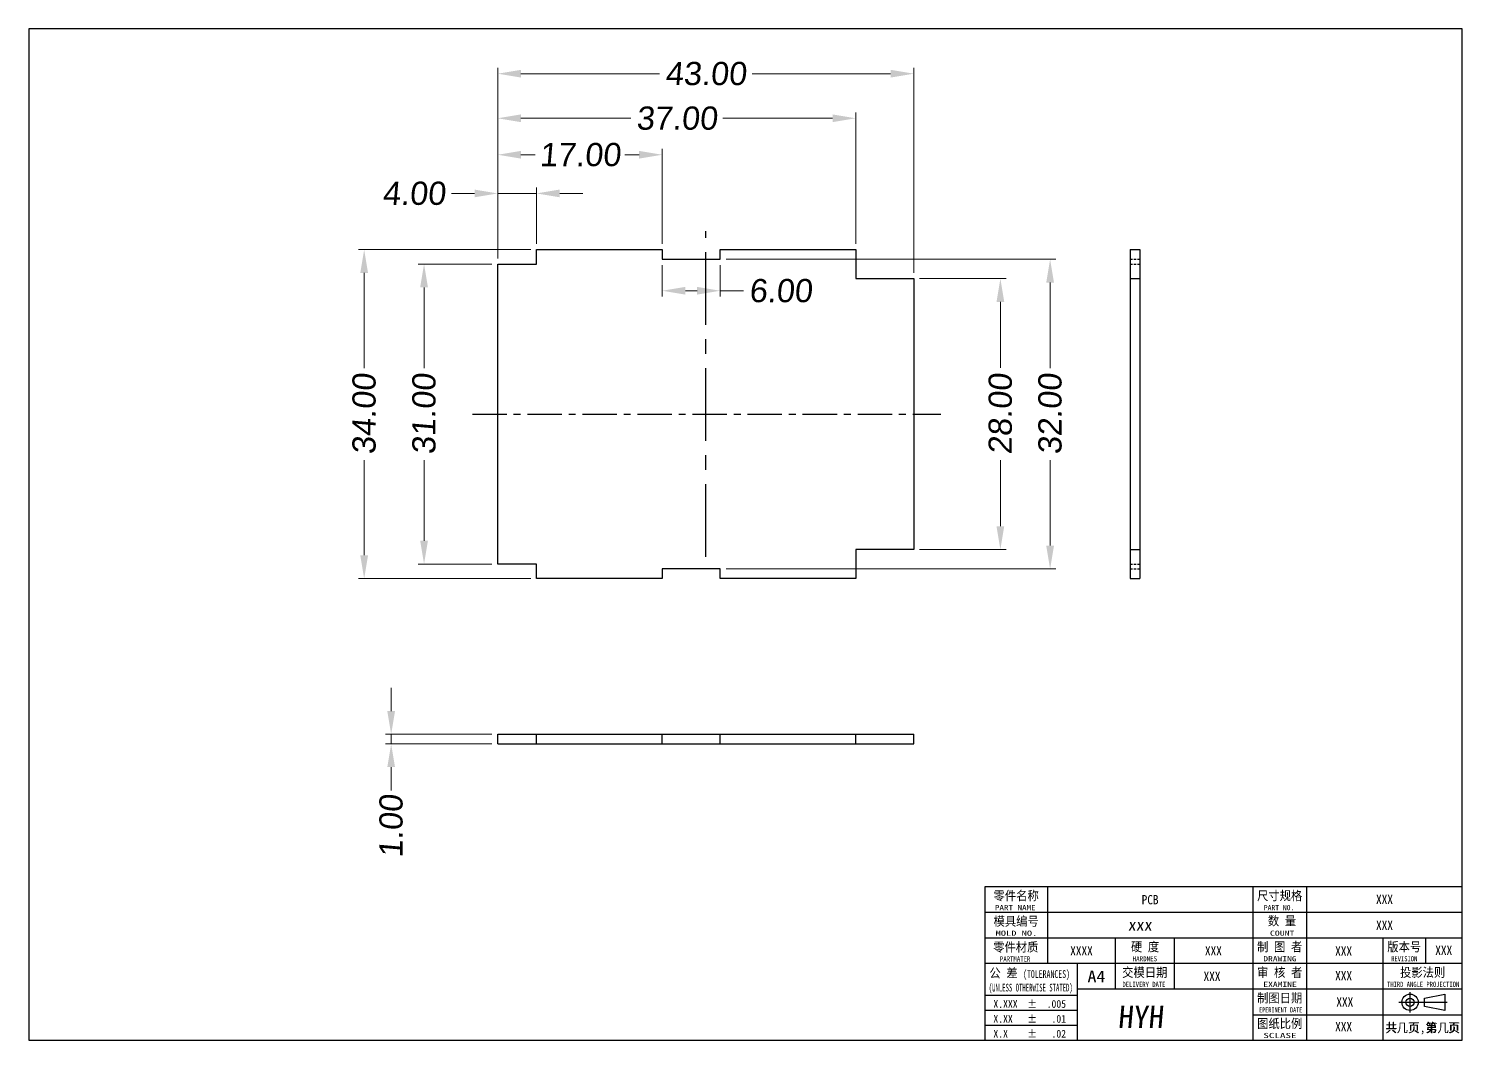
# Model space of a CAD drawing. Header units: millimetres. Extents: x 505 to 1176, y -2270 to -2095.
# Drawn here: x 1028.2 to 1176.4, y -2200.1 to -2095.6 of the extents above; entities that cross this region are included whole.
import ezdxf
from ezdxf.enums import TextEntityAlignment as Align

# ---------------------------------------------------------------- set-up
doc = ezdxf.new("R2010")
doc.units = ezdxf.units.MM
doc.header["$MEASUREMENT"] = 0
doc.linetypes.add('CENTER', pattern=[50.8, 31.75, -6.35, 6.35, -6.35])
doc.linetypes.add('HIDDEN', pattern=[0.375, 0.25, -0.125])
doc.layers.get('0').update_dxf_attribs({"linetype": 'CONTINUOUS'})
doc.layers.get('Defpoints').update_dxf_attribs({"linetype": 'CONTINUOUS'})
for name, color, linetype in [('06___PRT_ALL_SURFS', 7, 'CONTINUOUS'), ('DEFAULT_2', 8, 'HIDDEN'), ('dim', 82, 'CONTINUOUS'), ('text-mold', 3, 'CONTINUOUS')]:
    doc.layers.add(name, color=color, linetype=linetype)
doc.styles.add('MA', font='', dxfattribs={"width": 0.8})
doc.styles.add('TEXTSTYLE_0', font='txt', dxfattribs={"width": 0.8})
doc.styles.add('标准', font='arial.ttf', dxfattribs={"oblique": 5.000002})
doc.styles.get('MA').set_extended_font_data('SimSun')
doc.dimstyles.new('YanXiu', dxfattribs={"dimscale": 1.2, "dimtxt": 5, "dimasz": 2.5, "dimexe": 0.8, "dimexo": 0.3, "dimgap": 0.6, "dimtad": 0, "dimzin": 0, "dimdsep": 46, "dimtxsty": '标准', "dimcen": 0, "dimclrd": 3, "dimclre": 3, "dimclrt": 3, "dimadec": 0, "dimazin": 0, "dimtfac": 1, "dimtdec": 4, "dimtofl": 0, "dimtmove": 0, "dimatfit": 3, "dimfxl": 0, "dimtolj": 1, "dimtzin": 0, "dimlwd": 9, "dimlwe": 9, "dimarcsym": 0})

# ---------------------------------------------------------------- blocks, each defined once
blk = doc.blocks.new('*D33')
at = {"layer": 'Defpoints', "color": 0, "linetype": 'Continuous'}
for p in [(1076.66, -2168.5), (1065.64, -2169.5), (1076.66, -2169.5)]:
    blk.add_point(p, dxfattribs=at)
at = {"layer": 'dim', "color": 3, "linetype": 'Continuous', "lineweight": 9}
for p, q in [((1065.64, -2166.1), (1065.64, -2163.7)), ((1076.06, -2168.5), (1065.04, -2168.5)), ((1065.64, -2168.5), (1065.64, -2169.5)), ((1076.06, -2169.5), (1065.04, -2169.5)), ((1065.64, -2171.9), (1065.64, -2174.3))]:
    blk.add_line(p, q, dxfattribs=at)
at = {"layer": 'dim', "color": 3, "linetype": 'Continuous'}
for points in [[(1065.24, -2166.1), (1066.04, -2166.1), (1065.64, -2168.5)], [(1065.24, -2171.9), (1066.04, -2171.9), (1065.64, -2169.5)]]:
    blk.add_solid(points, dxfattribs=at)
at = {"layer": 'dim', "color": 3, "insert": (1065.64, -2178.01), "char_height": 2.4, "attachment_point": 5, "rotation": 90, "style": '标准'}
blk.add_mtext('1.00', dxfattribs=at)
blk = doc.blocks.new('*D34')
at = {"layer": 'Defpoints', "color": 0, "linetype": 'Continuous'}
for p in [(1069.04, -2119.9), (1076.66, -2119.9), (1076.66, -2150.9)]:
    blk.add_point(p, dxfattribs=at)
at = {"layer": 'dim', "color": 3, "linetype": 'Continuous', "lineweight": 9}
for p, q in [((1076.06, -2119.9), (1068.44, -2119.9)), ((1069.04, -2122.3), (1069.04, -2130.65)), ((1069.04, -2148.5), (1069.04, -2140.15)), ((1076.06, -2150.9), (1068.44, -2150.9))]:
    blk.add_line(p, q, dxfattribs=at)
at = {"layer": 'dim', "color": 3, "linetype": 'Continuous'}
for points in [[(1068.64, -2122.3), (1069.44, -2122.3), (1069.04, -2119.9)], [(1068.64, -2148.5), (1069.44, -2148.5), (1069.04, -2150.9)]]:
    blk.add_solid(points, dxfattribs=at)
at = {"layer": 'dim', "color": 3, "insert": (1069.04, -2135.4), "char_height": 2.4, "attachment_point": 5, "rotation": 90, "style": '标准'}
blk.add_mtext('31.00', dxfattribs=at)
blk = doc.blocks.new('*D35')
at = {"layer": 'Defpoints', "color": 0, "linetype": 'Continuous'}
for p in [(1076.66, -2112.59), (1080.66, -2118.4), (1076.66, -2119.9)]:
    blk.add_point(p, dxfattribs=at)
at = {"layer": 'dim', "color": 3, "linetype": 'Continuous', "lineweight": 9}
for p, q in [((1074.26, -2112.59), (1071.86, -2112.59)), ((1076.66, -2119.3), (1076.66, -2111.99)), ((1080.66, -2112.59), (1076.66, -2112.59)), ((1080.66, -2117.8), (1080.66, -2111.99)), ((1083.06, -2112.59), (1085.46, -2112.59))]:
    blk.add_line(p, q, dxfattribs=at)
at = {"layer": 'dim', "color": 3, "linetype": 'Continuous'}
for points in [[(1074.26, -2112.19), (1074.26, -2112.99), (1076.66, -2112.59)], [(1083.06, -2112.19), (1083.06, -2112.99), (1080.66, -2112.59)]]:
    blk.add_solid(points, dxfattribs=at)
at = {"layer": 'dim', "color": 3, "insert": (1067.99, -2112.59), "char_height": 2.4, "attachment_point": 5, "style": '标准'}
blk.add_mtext('4.00', dxfattribs=at)
blk = doc.blocks.new('*D36')
at = {"layer": 'Defpoints', "color": 0, "linetype": 'Continuous'}
for p in [(1093.66, -2108.59), (1093.66, -2118.4), (1076.66, -2119.9)]:
    blk.add_point(p, dxfattribs=at)
at = {"layer": 'dim', "color": 3, "linetype": 'Continuous', "lineweight": 9}
for p, q in [((1076.66, -2119.3), (1076.66, -2107.99)), ((1079.06, -2108.59), (1080.52, -2108.59)), ((1091.26, -2108.59), (1089.8, -2108.59)), ((1093.66, -2117.8), (1093.66, -2107.99))]:
    blk.add_line(p, q, dxfattribs=at)
at = {"layer": 'dim', "color": 3, "linetype": 'Continuous'}
for points in [[(1079.06, -2108.19), (1079.06, -2108.99), (1076.66, -2108.59)], [(1091.26, -2108.19), (1091.26, -2108.99), (1093.66, -2108.59)]]:
    blk.add_solid(points, dxfattribs=at)
at = {"layer": 'dim', "color": 3, "insert": (1085.16, -2108.59), "char_height": 2.4, "attachment_point": 5, "style": '标准'}
blk.add_mtext('17.00', dxfattribs=at)
blk = doc.blocks.new('*D37')
at = {"layer": 'Defpoints', "color": 0, "linetype": 'Continuous'}
for p in [(1093.66, -2119.4), (1099.66, -2119.4), (1099.66, -2122.65)]:
    blk.add_point(p, dxfattribs=at)
at = {"layer": 'dim', "color": 3, "linetype": 'Continuous', "lineweight": 9}
for p, q in [((1093.66, -2120), (1093.66, -2123.25)), ((1099.66, -2120), (1099.66, -2123.25)), ((1096.06, -2122.65), (1097.26, -2122.65)), ((1099.66, -2122.65), (1102.06, -2122.65))]:
    blk.add_line(p, q, dxfattribs=at)
at = {"layer": 'dim', "color": 3, "linetype": 'Continuous'}
for points in [[(1096.06, -2122.25), (1096.06, -2123.05), (1093.66, -2122.65)], [(1097.26, -2122.25), (1097.26, -2123.05), (1099.66, -2122.65)]]:
    blk.add_solid(points, dxfattribs=at)
at = {"layer": 'dim', "color": 3, "insert": (1105.89, -2122.65), "char_height": 2.4, "attachment_point": 5, "style": '标准'}
blk.add_mtext('6.00', dxfattribs=at)
blk = doc.blocks.new('*D38')
at = {"layer": 'Defpoints', "color": 0, "linetype": 'Continuous'}
for p in [(1113.66, -2104.82), (1113.66, -2118.4), (1076.66, -2119.9)]:
    blk.add_point(p, dxfattribs=at)
at = {"layer": 'dim', "color": 3, "linetype": 'Continuous', "lineweight": 9}
for p, q in [((1076.66, -2119.3), (1076.66, -2104.22)), ((1079.06, -2104.82), (1090.41, -2104.82)), ((1111.26, -2104.82), (1099.91, -2104.82)), ((1113.66, -2117.8), (1113.66, -2104.22))]:
    blk.add_line(p, q, dxfattribs=at)
at = {"layer": 'dim', "color": 3, "linetype": 'Continuous'}
for points in [[(1079.06, -2104.42), (1079.06, -2105.22), (1076.66, -2104.82)], [(1111.26, -2104.42), (1111.26, -2105.22), (1113.66, -2104.82)]]:
    blk.add_solid(points, dxfattribs=at)
at = {"layer": 'dim', "color": 3, "insert": (1095.16, -2104.82), "char_height": 2.4, "attachment_point": 5, "style": '标准'}
blk.add_mtext('37.00', dxfattribs=at)
blk = doc.blocks.new('*D39')
at = {"layer": 'Defpoints', "color": 0, "linetype": 'Continuous'}
for p in [(1119.66, -2100.21), (1076.66, -2119.9), (1119.66, -2121.4)]:
    blk.add_point(p, dxfattribs=at)
at = {"layer": 'dim', "color": 3, "linetype": 'Continuous', "lineweight": 9}
for p, q in [((1076.66, -2119.3), (1076.66, -2099.61)), ((1119.66, -2120.8), (1119.66, -2099.61)), ((1079.06, -2100.21), (1093.36, -2100.21)), ((1117.26, -2100.21), (1102.96, -2100.21))]:
    blk.add_line(p, q, dxfattribs=at)
at = {"layer": 'dim', "color": 3, "linetype": 'Continuous'}
for points in [[(1079.06, -2099.81), (1079.06, -2100.61), (1076.66, -2100.21)], [(1117.26, -2099.81), (1117.26, -2100.61), (1119.66, -2100.21)]]:
    blk.add_solid(points, dxfattribs=at)
at = {"layer": 'dim', "color": 3, "insert": (1098.16, -2100.21), "char_height": 2.4, "attachment_point": 5, "style": '标准'}
blk.add_mtext('43.00', dxfattribs=at)
blk = doc.blocks.new('*D40')
at = {"layer": 'Defpoints', "color": 0, "linetype": 'Continuous'}
for p in [(1080.66, -2118.4), (1062.85, -2152.4), (1080.66, -2152.4)]:
    blk.add_point(p, dxfattribs=at)
at = {"layer": 'dim', "color": 3, "linetype": 'Continuous', "lineweight": 9}
for p, q in [((1080.06, -2118.4), (1062.25, -2118.4)), ((1062.85, -2120.8), (1062.85, -2130.65)), ((1062.85, -2150), (1062.85, -2140.15)), ((1080.06, -2152.4), (1062.25, -2152.4))]:
    blk.add_line(p, q, dxfattribs=at)
at = {"layer": 'dim', "color": 3, "linetype": 'Continuous'}
for points in [[(1062.45, -2120.8), (1063.25, -2120.8), (1062.85, -2118.4)], [(1062.45, -2150), (1063.25, -2150), (1062.85, -2152.4)]]:
    blk.add_solid(points, dxfattribs=at)
at = {"layer": 'dim', "color": 3, "insert": (1062.85, -2135.4), "char_height": 2.4, "attachment_point": 5, "rotation": 90, "style": '标准'}
blk.add_mtext('34.00', dxfattribs=at)
blk = doc.blocks.new('*D41')
at = {"layer": 'Defpoints', "color": 0, "linetype": 'Continuous'}
for p in [(1119.66, -2121.4), (1119.66, -2149.4), (1128.61, -2149.4)]:
    blk.add_point(p, dxfattribs=at)
at = {"layer": 'dim', "color": 3, "linetype": 'Continuous', "lineweight": 9}
for p, q in [((1120.26, -2121.4), (1129.2, -2121.4)), ((1128.61, -2123.8), (1128.61, -2130.63)), ((1128.61, -2147), (1128.61, -2140.17)), ((1120.26, -2149.4), (1129.2, -2149.4))]:
    blk.add_line(p, q, dxfattribs=at)
at = {"layer": 'dim', "color": 3, "linetype": 'Continuous'}
for points in [[(1128.21, -2123.8), (1129.01, -2123.8), (1128.61, -2121.4)], [(1128.21, -2147), (1129.01, -2147), (1128.61, -2149.4)]]:
    blk.add_solid(points, dxfattribs=at)
at = {"layer": 'dim', "color": 3, "insert": (1128.61, -2135.4), "char_height": 2.4, "attachment_point": 5, "rotation": 90, "style": '标准'}
blk.add_mtext('28.00', dxfattribs=at)
blk = doc.blocks.new('*D42')
at = {"layer": 'Defpoints', "color": 0, "linetype": 'Continuous'}
for p in [(1099.66, -2119.4), (1133.75, -2119.4), (1099.66, -2151.4)]:
    blk.add_point(p, dxfattribs=at)
at = {"layer": 'dim', "color": 3, "linetype": 'Continuous', "lineweight": 9}
for p, q in [((1100.26, -2119.4), (1134.35, -2119.4)), ((1133.75, -2121.8), (1133.75, -2130.65)), ((1133.75, -2149), (1133.75, -2140.15)), ((1100.26, -2151.4), (1134.35, -2151.4))]:
    blk.add_line(p, q, dxfattribs=at)
at = {"layer": 'dim', "color": 3, "linetype": 'Continuous'}
for points in [[(1133.35, -2121.8), (1134.15, -2121.8), (1133.75, -2119.4)], [(1133.35, -2149), (1134.15, -2149), (1133.75, -2151.4)]]:
    blk.add_solid(points, dxfattribs=at)
at = {"layer": 'dim', "color": 3, "insert": (1133.75, -2135.4), "char_height": 2.4, "attachment_point": 5, "rotation": 90, "style": '标准'}
blk.add_mtext('32.00', dxfattribs=at)

msp = doc.modelspace()

# ---------------------------------------------------------------- linework, layer by layer
at = {"color": 7, "linetype": 'Continuous'}
for p, q in [((1080.66, -2119.899), (1080.66, -2118.399)), ((1080.66, -2118.399), (1093.66, -2118.399)), ((1076.66, -2119.899), (1080.66, -2119.899)), ((1113.66, -2121.399), (1119.66, -2121.399)), ((1119.66, -2121.399), (1119.66, -2149.399)), ((1142.025, -2121.399), (1142.025, -2149.399)), ((1142.025, -2121.399), (1143.025, -2121.399)), ((1143.025, -2121.399), (1143.025, -2149.399)), ((1119.66, -2149.399), (1113.66, -2149.399)), ((1142.025, -2149.399), (1143.025, -2149.399)), ((1080.66, -2150.899), (1076.66, -2150.899)), ((1080.66, -2152.399), (1080.66, -2150.899)), ((1093.66, -2152.399), (1080.66, -2152.399)), ((1076.66, -2168.504), (1093.66, -2168.504)), ((1080.66, -2169.504), (1080.66, -2168.504)), ((1113.66, -2168.504), (1119.66, -2168.504)), ((1119.66, -2169.504), (1119.66, -2168.504)), ((1076.66, -2169.504), (1093.66, -2169.504)), ((1113.66, -2169.504), (1119.66, -2169.504))]:
    msp.add_line(p, q, dxfattribs=at)
at = {"layer": '06___PRT_ALL_SURFS', "color": 1, "linetype": 'CENTER', "ltscale": 0.236}
msp.add_line((1098.16, -2150.149), (1098.16, -2116.475), dxfattribs=at)
at = {"layer": '06___PRT_ALL_SURFS', "color": 7, "linetype": 'Continuous'}
for p, q in [((1093.66, -2118.399), (1093.66, -2119.399)), ((1099.66, -2119.399), (1099.66, -2118.399)), ((1099.66, -2118.399), (1113.66, -2118.399)), ((1113.66, -2118.399), (1113.66, -2121.399)), ((1142.025, -2118.399), (1142.025, -2121.399)), ((1142.025, -2118.399), (1143.025, -2118.399)), ((1143.025, -2118.399), (1143.025, -2121.399)), ((1076.66, -2150.899), (1076.66, -2119.899)), ((1093.66, -2119.399), (1099.66, -2119.399)), ((1113.66, -2149.399), (1113.66, -2152.399)), ((1142.025, -2149.399), (1142.025, -2152.399)), ((1143.025, -2149.399), (1143.025, -2152.399)), ((1099.66, -2151.399), (1093.66, -2151.399)), ((1093.66, -2151.399), (1093.66, -2152.399)), ((1099.66, -2152.399), (1099.66, -2151.399)), ((1113.66, -2152.399), (1099.66, -2152.399)), ((1142.025, -2152.399), (1143.025, -2152.399)), ((1076.66, -2169.504), (1076.66, -2168.504)), ((1093.66, -2169.504), (1093.66, -2168.504)), ((1093.66, -2168.504), (1113.66, -2168.504)), ((1099.66, -2169.504), (1099.66, -2168.504)), ((1113.66, -2169.504), (1113.66, -2168.504)), ((1093.66, -2169.504), (1113.66, -2169.504))]:
    msp.add_line(p, q, dxfattribs=at)
at = {"layer": '06___PRT_ALL_SURFS', "color": 8, "linetype": 'HIDDEN'}
for p, q in [((1142.025, -2119.399), (1143.025, -2119.399)), ((1142.025, -2151.399), (1143.025, -2151.399))]:
    msp.add_line(p, q, dxfattribs=at)
at = {"layer": '06___PRT_ALL_SURFS', "color": 1, "linetype": 'CENTER', "ltscale": 0.112}
msp.add_line((1074.033, -2135.399), (1122.461, -2135.399), dxfattribs=at)
at = {"layer": 'DEFAULT_2', "color": 8, "linetype": 'HIDDEN'}
for p, q in [((1142.025, -2119.899), (1143.025, -2119.899)), ((1142.025, -2150.899), (1143.025, -2150.899))]:
    msp.add_line(p, q, dxfattribs=at)
at = {"layer": 'text-mold', "color": 62}
for p, q in [((1028.173, -2095.557), (1028.173, -2200.139)), ((1176.357, -2095.557), (1028.173, -2095.557)), ((1176.357, -2200.139), (1176.357, -2095.557)), ((1028.173, -2200.139), (1176.357, -2200.139))]:
    msp.add_line(p, q, dxfattribs=at)
at = {"layer": 'text-mold', "color": 62, "linetype": 'Continuous', "ltscale": 3}
for p, q in [((1176.357, -2184.277), (1127.004, -2184.277)), ((1136.596, -2200.139), (1136.596, -2192.207)), ((1136.596, -2195.512), (1127.004, -2195.512)), ((1136.596, -2197.055), (1127.004, -2197.055)), ((1154.692, -2197.495), (1176.357, -2197.495)), ((1136.596, -2198.597), (1127.004, -2198.597))]:
    msp.add_line(p, q, dxfattribs=at)
at = {"layer": 'text-mold', "color": 62, "linetype": 'Continuous'}
for p, q in [((1127.004, -2184.277), (1127.004, -2200.139)), ((1176.357, -2184.277), (1127.004, -2184.277)), ((1133.479, -2184.277), (1133.479, -2192.207)), ((1154.692, -2184.277), (1154.692, -2200.139)), ((1160.266, -2184.277), (1160.266, -2200.139)), ((1176.357, -2186.92), (1127.004, -2186.92)), ((1176.357, -2189.564), (1127.004, -2189.564)), ((1140.506, -2194.85), (1140.506, -2189.564)), ((1146.564, -2189.564), (1146.564, -2194.85)), ((1168.151, -2189.564), (1168.151, -2200.139)), ((1172.558, -2189.564), (1172.558, -2192.207)), ((1176.357, -2192.207), (1127.004, -2192.207)), ((1176.357, -2194.85), (1136.596, -2194.85))]:
    msp.add_line(p, q, dxfattribs=at)
at = {"layer": 'text-mold', "color": 7, "linetype": 'CENTER', "ltscale": 0.5}
for p, q in [((1170.95, -2197.261), (1170.95, -2195.151)), ((1169.809, -2196.206), (1174.801, -2196.206))]:
    msp.add_line(p, q, dxfattribs=at)
at = {"layer": 'text-mold', "color": 7, "linetype": 'Continuous'}
for p, q in [((1172.445, -2195.783), (1174.538, -2195.36)), ((1172.445, -2196.206), (1172.445, -2195.783)), ((1174.538, -2195.36), (1174.538, -2196.206)), ((1172.445, -2196.629), (1172.445, -2196.206)), ((1174.538, -2197.052), (1172.445, -2196.629)), ((1174.538, -2196.206), (1174.538, -2197.052))]:
    msp.add_line(p, q, dxfattribs=at)
for radius in [0.846, 0.423]:
    msp.add_circle((1170.95, -2196.206), radius, dxfattribs=at)

# ---------------------------------------------------------------- texts
at = {"layer": 'dim', "insert": (1141.799, -2187.573), "char_height": 1.21828, "width": 5.1141, "attachment_point": 1, "style": '标准'}
msp.add_mtext('{\\fSimSun|b0|i0|c134|p2;xxx}', dxfattribs=at)
at = {"layer": 'dim', "color": 161, "insert": (1140.742, -2197.711), "char_height": 2.29834, "attachment_point": 4, "style": '标准'}
msp.add_mtext('{\\fSimSun|b0|i0|c134|p2;HYH}', dxfattribs=at)
at = {"layer": 'text-mold', "color": 7, "style": 'MA', "width": 0.9}
for s, p in [('零件名称', (1130.241, -2185.181)), ('尺寸规格', (1157.479, -2185.181)), ('数 量', (1157.716, -2187.784)), ('模具编号', (1130.241, -2187.824)), ('零件材质', (1130.201, -2190.491)), ('硬 度', (1143.564, -2190.468)), ('制 图 者', (1157.479, -2190.467)), ('版本号', (1170.355, -2190.468)), ('公 差', (1128.931, -2193.182)), ('交模日期', (1143.535, -2193.111)), ('审 核 者', (1157.479, -2193.111)), ('投影法则', (1172.254, -2193.111)), ('制图日期', (1157.479, -2195.756)), ('图纸比例', (1157.479, -2198.4)), ('共  页,第  页', (1172.254, -2198.817))]:
    msp.add_text(s, height=0.9517, dxfattribs=at).set_placement(p, align=Align.MIDDLE_CENTER)
at = {"layer": 'text-mold', "color": 7}
for s, height, style, width, p, p2 in [('PART NAME', 0.5333, 'TEXTSTYLE_0', 0.96877, (1128.043, -2186.686), (1132.255, -2186.686)), ('PART NO.', 0.5333, 'TEXTSTYLE_0', 0.892943, (1155.843, -2186.686), (1158.986, -2186.686)), ('MOLD NO.', 0.5333, 'TEXTSTYLE_0', 1.172101, (1128.112, -2189.33), (1132.43, -2189.33)), ('COUNT', 0.5333, 'TEXTSTYLE_0', 0.954687, (1156.472, -2189.33), (1159.001, -2189.33)), ('PARTMATER', 0.5333, 'TEXTSTYLE_0', 0.683744, (1128.565, -2191.996), (1131.708, -2191.996)), ('HARDNES', 0.5333, 'TEXTSTYLE_0', 0.694105, (1142.279, -2191.973), (1144.808, -2191.973)), ('DRAWING', 0.5333, 'TEXTSTYLE_0', 0.954738, (1155.789, -2191.972), (1159.227, -2191.972)), ('REVISION', 0.5333, 'TEXTSTYLE_0', 0.757902, (1169.006, -2191.973), (1171.704, -2191.973)), ('(TOLERANCES)', 0.79992, 'TEXTSTYLE_0', 0.583784, (1130.951, -2193.688), (1135.809, -2193.688)), ('A4', 1.1999, 'MA', 1.072977, (1137.616, -2194.13), (1139.457, -2194.13)), ('(UNLESS OTHERWISE STATED)', 0.79992, 'TEXTSTYLE_0', 0.510341, (1127.41, -2195.09), (1136.094, -2195.09)), ('DELIVERY DATE', 0.53328, 'TEXTSTYLE_0', 0.756661, (1141.228, -2194.617), (1145.677, -2194.617)), ('EXAMINE', 0.5333, 'TEXTSTYLE_0', 1.030644, (1155.789, -2194.616), (1159.246, -2194.616)), ('THIRD ANGLE PROJECTION', 0.53328, 'TEXTSTYLE_0', 0.745148, (1168.572, -2194.617), (1176.038, -2194.617)), ('X.XXX  ±  .005', 0.79992, 'TEXTSTYLE_0', 1.025262, (1127.888, -2196.775), (1135.395, -2196.775)), ('X.XX   ±   .01', 0.79992, 'TEXTSTYLE_0', 1.14162, (1127.888, -2198.317), (1135.395, -2198.317)), ('EPERINENT DATE', 0.53328, 'TEXTSTYLE_0', 0.691573, (1155.352, -2197.261), (1159.819, -2197.261)), ('X.X    ±   .02', 0.79992, 'TEXTSTYLE_0', 1.222557, (1127.888, -2199.86), (1135.395, -2199.86)), ('SCLASE', 0.5333, 'TEXTSTYLE_0', 1.168136, (1155.789, -2199.905), (1159.224, -2199.905))]:
    msp.add_text(s, height=height, dxfattribs=dict(at, style=style, width=width)).set_placement(p, p2, align=Align.FIT)
at = {"layer": 'text-mold', "color": 7, "style": 'MA', "width": 0.9}
for tag, text, height, p in [('PCB', '零件名称', 0.9517, (1144.085, -2185.598)), ('XXX', '尺寸规格', 0.9517, (1168.311, -2185.564)), ('XXX', '数量', 0.9517, (1168.311, -2188.242)), ('XXXX', '零件材质', 0.9517, (1136.992, -2190.885)), ('XXX', '硬度', 0.9517, (1150.628, -2190.885)), ('XXX', '制图者', 0.9517, (1164.086, -2190.909)), ('XXX', '版本号', 0.9517, (1174.434, -2190.833)), ('XXX', '交模日期', 0.9517, (1150.484, -2193.521)), ('XXX', '审核者', 0.9517, (1164.086, -2193.461)), ('XXX', '制图日期', 0.9517, (1164.209, -2196.173)), ('XXX', '图纸比例', 0.9517, (1164.086, -2198.718)), ('共几页', '1', 0.952, (1170.152, -2198.842)), ('第几页', '1', 0.952, (1174.372, -2198.842))]:
    msp.add_attdef(tag, text=text, height=height, dxfattribs=at).set_placement(p, align=Align.MIDDLE_CENTER)

# ---------------------------------------------------------------- dimensions: what is measured, and where the dimension line sits
at = {"layer": 'dim'}
for base, p1, p2, picture, middle in [((1119.66, -2100.212), (1076.66, -2119.899), (1119.66, -2121.399), '*D39', (1098.16, -2100.212)), ((1113.66, -2104.817), (1076.66, -2119.899), (1113.66, -2118.399), '*D38', (1095.16, -2104.817)), ((1093.66, -2108.591), (1076.66, -2119.899), (1093.66, -2118.399), '*D36', (1085.16, -2108.591)), ((1076.66, -2112.59), (1080.66, -2118.399), (1076.66, -2119.899), '*D35', (1067.994, -2112.59)), ((1099.66, -2122.648), (1093.66, -2119.399), (1099.66, -2119.399), '*D37', (1105.887, -2122.648))]:
    dim = msp.add_linear_dim(base=base, p1=p1, p2=p2, dimstyle='YanXiu', override={"dimtxt": 2, "dimasz": 2, "dimexe": 0.49975, "dimexo": 0.49975, "dimgap": 0.49975}, dxfattribs=at)
    dim.commit()
    dim.dimension.update_dxf_attribs({"geometry": picture, "text_midpoint": middle})
for base, p1, p2, picture, middle in [((1062.85, -2152.399), (1080.66, -2118.399), (1080.66, -2152.399), '*D40', (1062.85, -2135.399)), ((1069.038, -2119.899), (1076.66, -2150.899), (1076.66, -2119.899), '*D34', (1069.038, -2135.399)), ((1133.752, -2119.399), (1099.66, -2151.399), (1099.66, -2119.399), '*D42', (1133.752, -2135.399)), ((1128.605, -2149.399), (1119.66, -2121.399), (1119.66, -2149.399), '*D41', (1128.605, -2135.399)), ((1065.637, -2169.504), (1076.66, -2168.504), (1076.66, -2169.504), '*D33', (1065.637, -2178.009))]:
    dim = msp.add_linear_dim(base=base, p1=p1, p2=p2, angle=90, dimstyle='YanXiu', override={"dimtxt": 2, "dimasz": 2, "dimexe": 0.49975, "dimexo": 0.49975, "dimgap": 0.49975}, dxfattribs=at)
    dim.commit()
    dim.dimension.update_dxf_attribs({"geometry": picture, "text_midpoint": middle})

doc.saveas('drawing.dxf')
